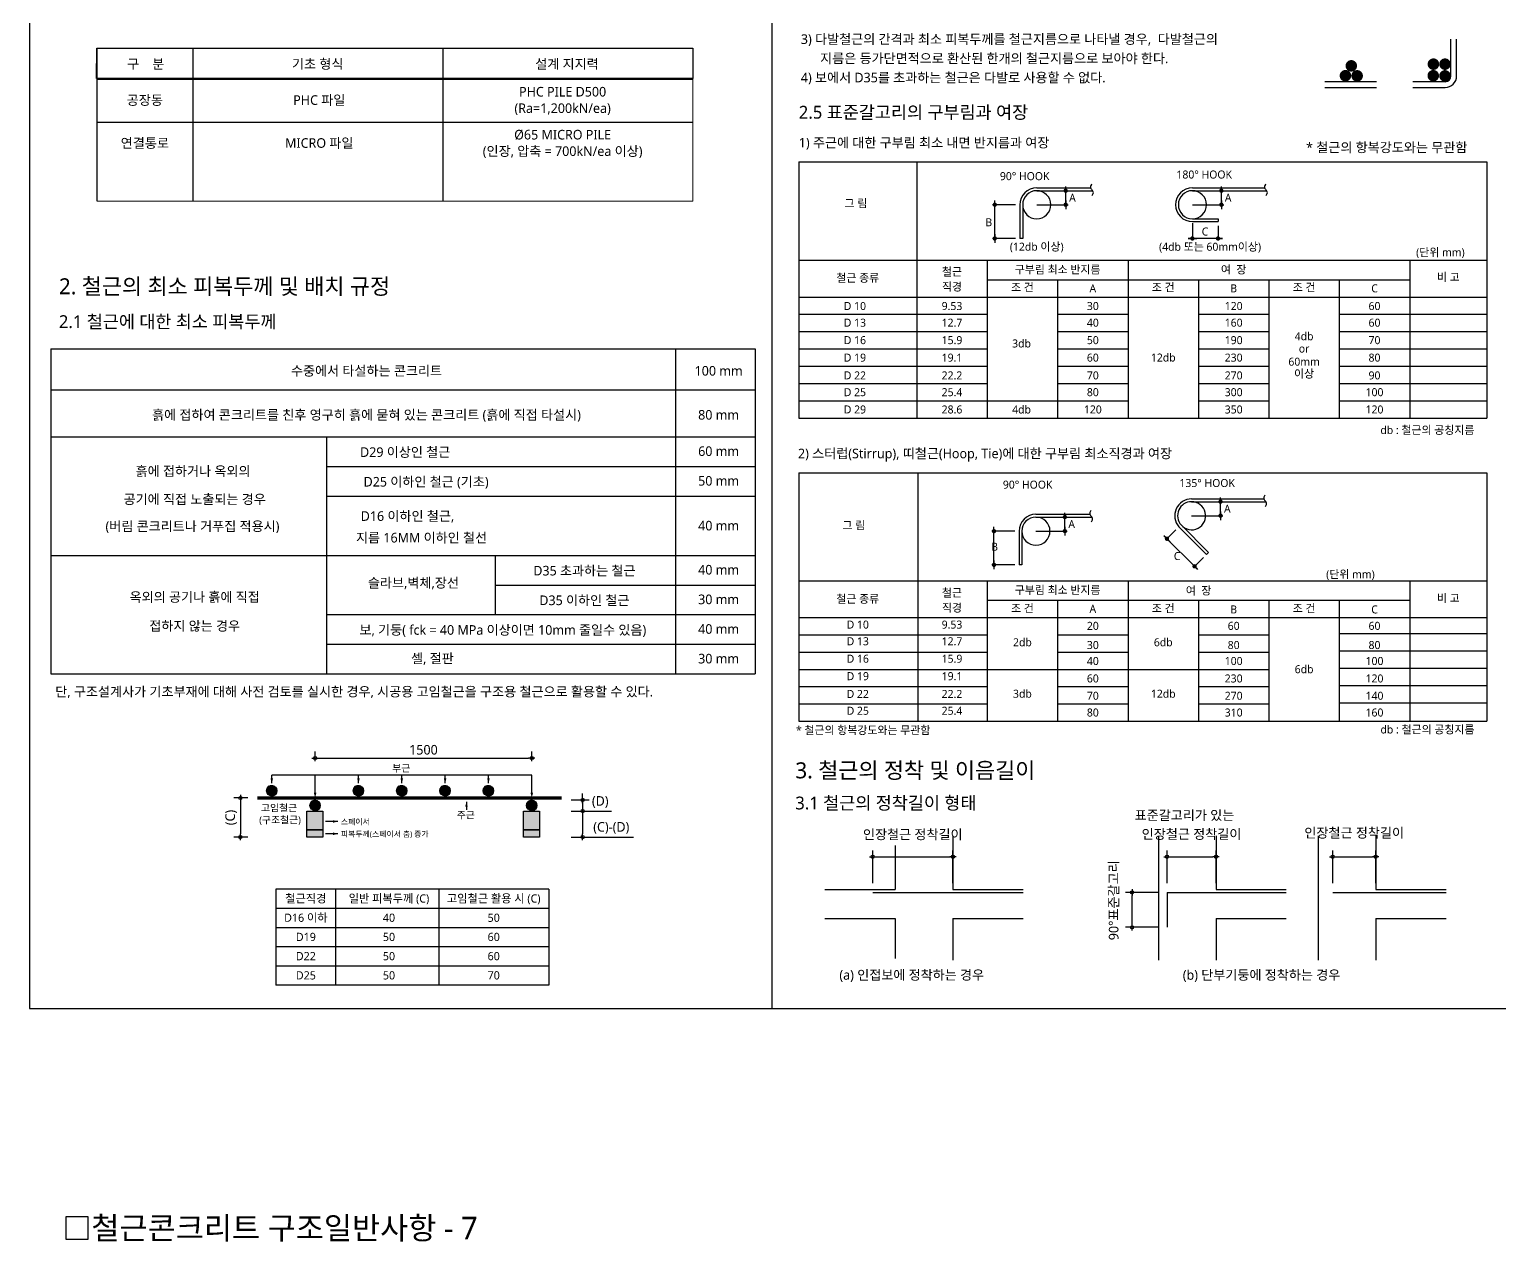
# Model space of a CAD drawing. Header units: millimetres. Extents: x 4573 to 501064, y -176100 to -4304.
# Drawn here: x 4573 to 50505, y -64575 to -26713 of the extents above; entities that cross this region are included whole.
import ezdxf
from ezdxf.enums import TextEntityAlignment as Align

# ---------------------------------------------------------------- set-up
doc = ezdxf.new("R2010")
doc.units = ezdxf.units.MM
doc.header["$LTSCALE"] = 800
doc.linetypes.add('ACAD_ISO02W100', pattern=[15, 12, -3])
doc.layers.get('Defpoints').update_dxf_attribs({"color": 147})
for name, color, linetype in [('BAR', 40, 'Continuous'), ('BAR-S', 4, 'Continuous'), ('CHART', 7, 'Continuous'), ('DIM', 7, 'Continuous'), ('ELE4', 4, 'Continuous'), ('MIDDLE', 6, 'Continuous'), ('SYM', 7, 'Continuous'), ('TEXT', 3, 'Continuous'), ('TEXT5', 7, 'Continuous'), ('W1', 2, 'Continuous')]:
    doc.layers.add(name, color=color, linetype=linetype)
doc.styles.add('XR-SHEET-맑은고딕', font='malgun.ttf')
doc.dimstyles.new('DIM1', dxfattribs={"dimscale": 10, "dimtxt": 3, "dimasz": 1, "dimexe": 2, "dimexo": 3, "dimgap": 1, "dimtad": 1, "dimdec": 0, "dimzin": 0, "dimdsep": 46, "dimtxsty": 'XR-SHEET-맑은고딕', "dimblk1": 'DIMDOT', "dimblk2": 'DIMDOT', "dimsah": 1, "dimcen": -1, "dimdle": 1.5, "dimclrt": 3, "dimadec": 0, "dimazin": 0, "dimtfac": 1, "dimtdec": 0, "dimtix": 1, "dimtmove": 2, "dimatfit": 3, "dimldrblk": 'DIMDOT', "dimfxl": 1, "dimtvp": 1, "dimtolj": 1, "dimtzin": 0, "dimarcsym": 0})

# ---------------------------------------------------------------- blocks, each defined once
blk = doc.blocks.new('DIMDOT')
at = {"layer": 'DIM'}
blk.add_line((1, 0), (-1, 0), dxfattribs=at)
blk.add_circle((0, 0), 0.5, dxfattribs=at)
blk = doc.blocks.new('*D629')
at = {"layer": 'Defpoints', "color": 0, "transparency": 16777216}
for p in [(33425, -52556), (30919, -53684), (33425, -53684)]:
    blk.add_point(p, dxfattribs=at)
at = {"layer": 'DIM', "color": 0, "lineweight": -2, "transparency": 16777216}
for p, q in [((30919, -53384), (30919, -52356)), ((33425, -53384), (33425, -52356)), ((31019, -52556), (33325, -52556))]:
    blk.add_line(p, q, dxfattribs=at)
at = {"layer": 'DIM', "color": 0, "lineweight": -2, "transparency": 16777216, "xscale": 100, "yscale": 100, "zscale": 100, "rotation": 180}
blk.add_blockref('DIMDOT', (30919, -52556), dxfattribs=at)
at = {"layer": 'DIM', "color": 0, "lineweight": -2, "transparency": 16777216, "xscale": 100, "yscale": 100, "zscale": 100}
blk.add_blockref('DIMDOT', (33425, -52556), dxfattribs=at)
at = {"layer": 'DIM', "color": 3, "transparency": 16777216, "insert": (32172, -51874), "char_height": 300, "attachment_point": 5, "style": 'XR-SHEET-맑은고딕'}
blk.add_mtext('\\A1;인장철근 정착길이', dxfattribs=at)
blk = doc.blocks.new('*D630')
at = {"layer": 'Defpoints', "color": 0, "transparency": 16777216}
for p in [(39021, -53669), (40149, -53669), (40149, -54759)]:
    blk.add_point(p, dxfattribs=at)
at = {"layer": 'DIM', "color": 0, "lineweight": -2, "transparency": 16777216}
for p, q in [((39849, -53669), (38821, -53669)), ((39021, -54659), (39021, -53769)), ((39849, -54759), (38821, -54759))]:
    blk.add_line(p, q, dxfattribs=at)
at = {"layer": 'DIM', "color": 0, "lineweight": -2, "transparency": 16777216, "xscale": 100, "yscale": 100, "zscale": 100}
for p, rotation in [((39021, -53669), 90), ((39021, -54759), 270)]:
    blk.add_blockref('DIMDOT', p, dxfattribs=dict(at, rotation=rotation))
at = {"layer": 'DIM', "color": 3, "transparency": 16777216, "insert": (38463, -53914), "char_height": 300, "attachment_point": 5, "rotation": 90, "style": 'XR-SHEET-맑은고딕'}
blk.add_mtext('\\A1;90%%d표준갈고리', dxfattribs=at)
blk = doc.blocks.new('*D631')
at = {"layer": 'Defpoints', "color": 0, "transparency": 16777216}
for p in [(41645, -52556), (40115, -53684), (41645, -53684)]:
    blk.add_point(p, dxfattribs=at)
at = {"layer": 'DIM', "color": 0, "lineweight": -2, "transparency": 16777216}
for p, q in [((40115, -53384), (40115, -52356)), ((41645, -53384), (41645, -52356)), ((40215, -52556), (41545, -52556))]:
    blk.add_line(p, q, dxfattribs=at)
at = {"layer": 'DIM', "color": 0, "lineweight": -2, "transparency": 16777216, "xscale": 100, "yscale": 100, "zscale": 100, "rotation": 180}
blk.add_blockref('DIMDOT', (40115, -52556), dxfattribs=at)
at = {"layer": 'DIM', "color": 0, "lineweight": -2, "transparency": 16777216, "xscale": 100, "yscale": 100, "zscale": 100}
blk.add_blockref('DIMDOT', (41645, -52556), dxfattribs=at)
at = {"layer": 'DIM', "color": 3, "transparency": 16777216, "insert": (40880, -51864), "char_height": 300, "attachment_point": 5, "style": 'XR-SHEET-맑은고딕'}
blk.add_mtext('\\A1;인장철근 정착길이', dxfattribs=at)
blk = doc.blocks.new('*D632')
at = {"layer": 'Defpoints', "color": 0, "transparency": 16777216}
for p in [(46634, -52556), (45290, -53684), (46634, -53684)]:
    blk.add_point(p, dxfattribs=at)
at = {"layer": 'DIM', "color": 0, "lineweight": -2, "transparency": 16777216}
for p, q in [((45290, -53384), (45290, -52356)), ((46634, -53384), (46634, -52356)), ((45390, -52556), (46534, -52556))]:
    blk.add_line(p, q, dxfattribs=at)
at = {"layer": 'DIM', "color": 0, "lineweight": -2, "transparency": 16777216, "xscale": 100, "yscale": 100, "zscale": 100, "rotation": 180}
blk.add_blockref('DIMDOT', (45290, -52556), dxfattribs=at)
at = {"layer": 'DIM', "color": 0, "lineweight": -2, "transparency": 16777216, "xscale": 100, "yscale": 100, "zscale": 100}
blk.add_blockref('DIMDOT', (46634, -52556), dxfattribs=at)
at = {"layer": 'DIM', "color": 3, "transparency": 16777216, "insert": (45962, -51824), "char_height": 300, "attachment_point": 5, "style": 'XR-SHEET-맑은고딕'}
blk.add_mtext('\\A1;인장철근 정착길이', dxfattribs=at)
blk = doc.blocks.new('DOT')
at = {"color": 0}
blk.add_line((-2, 0), (2, 0), dxfattribs=at)
at = {"color": 0, "linetype": 'ByBlock', "const_width": 1}
blk.add_lwpolyline([(-0.5, 0, 1), (0.5, 0, 1)], format="xyb", close=True, dxfattribs=at)
blk = doc.blocks.new('*D637')
at = {"layer": 'CHART', "color": 0, "lineweight": -2, "transparency": 16777216}
for p, q in [((11395, -50719), (10964, -50719)), ((11164, -50819), (11164, -51841)), ((11395, -51941), (10964, -51941))]:
    blk.add_line(p, q, dxfattribs=at)
at = {"layer": 'Defpoints', "color": 0, "transparency": 16777216}
for p in [(11695, -50719), (11164, -51941), (11695, -51941)]:
    blk.add_point(p, dxfattribs=at)
at = {"layer": 'CHART', "color": 0, "lineweight": -2, "transparency": 16777216, "xscale": 100, "yscale": 100, "zscale": 100}
for p, rotation in [((11164, -50719), 90), ((11164, -51941), 270)]:
    blk.add_blockref('DIMDOT', p, dxfattribs=dict(at, rotation=rotation))
at = {"layer": 'CHART', "color": 3, "transparency": 16777216, "insert": (10877, -51330), "char_height": 300, "attachment_point": 5, "rotation": 90, "style": 'XR-SHEET-맑은고딕'}
blk.add_mtext('\\A1;(C)', dxfattribs=at)
blk = doc.blocks.new('*D638')
at = {"layer": 'Defpoints', "color": 0, "transparency": 16777216}
for p in [(20269, -49471), (13500, -49870), (20269, -49870)]:
    blk.add_point(p, dxfattribs=at)
at = {"layer": 'DIM', "color": 0, "lineweight": -2, "transparency": 16777216}
for p, q in [((13500, -49570), (13500, -49271)), ((13600, -49471), (20169, -49471)), ((20269, -49570), (20269, -49271))]:
    blk.add_line(p, q, dxfattribs=at)
at = {"layer": 'DIM', "color": 0, "lineweight": -2, "transparency": 16777216, "xscale": 100, "yscale": 100, "zscale": 100, "rotation": 180}
blk.add_blockref('DIMDOT', (13500, -49471), dxfattribs=at)
at = {"layer": 'DIM', "color": 0, "lineweight": -2, "transparency": 16777216, "xscale": 100, "yscale": 100, "zscale": 100}
blk.add_blockref('DIMDOT', (20269, -49471), dxfattribs=at)
at = {"layer": 'DIM', "color": 3, "transparency": 16777216, "insert": (16884, -49215), "char_height": 300, "attachment_point": 5, "style": 'XR-SHEET-맑은고딕'}
blk.add_mtext('\\A1;1500', dxfattribs=at)
blk = doc.blocks.new('*D639')
at = {"layer": 'CHART', "color": 0, "lineweight": -2, "transparency": 16777216}
for p, q in [((21499, -50779), (22058, -50779)), ((21858, -50679), (21858, -50579)), ((21858, -50779), (21858, -51129)), ((21501, -51129), (22755, -51129)), ((21858, -51229), (21858, -51329))]:
    blk.add_line(p, q, dxfattribs=at)
at = {"layer": 'Defpoints', "color": 0, "transparency": 16777216}
for p in [(21199, -50779), (21201, -51129), (21858, -51129)]:
    blk.add_point(p, dxfattribs=at)
at = {"layer": 'CHART', "color": 0, "lineweight": -2, "transparency": 16777216, "xscale": 100, "yscale": 100, "zscale": 100}
for p, rotation in [((21858, -50779), 270), ((21858, -51129), 90)]:
    blk.add_blockref('DIMDOT', p, dxfattribs=dict(at, rotation=rotation))
at = {"layer": 'CHART', "color": 3, "transparency": 16777216, "insert": (22407, -50845), "char_height": 300, "attachment_point": 5, "style": 'XR-SHEET-맑은고딕'}
blk.add_mtext('\\A1;(D)', dxfattribs=at)
blk = doc.blocks.new('*D640')
at = {"layer": 'CHART', "color": 0, "lineweight": -2, "transparency": 16777216}
for p, q in [((21501, -51129), (22058, -51129)), ((21858, -51229), (21858, -51842)), ((21501, -51942), (23446, -51942))]:
    blk.add_line(p, q, dxfattribs=at)
at = {"layer": 'Defpoints', "color": 0, "transparency": 16777216}
for p in [(21201, -51129), (21201, -51942), (21858, -51942)]:
    blk.add_point(p, dxfattribs=at)
at = {"layer": 'CHART', "color": 0, "lineweight": -2, "transparency": 16777216, "xscale": 100, "yscale": 100, "zscale": 100}
for p, rotation in [((21858, -51129), 90), ((21858, -51942), 270)]:
    blk.add_blockref('DIMDOT', p, dxfattribs=dict(at, rotation=rotation))
at = {"layer": 'CHART', "color": 3, "transparency": 16777216, "insert": (22752, -51655), "char_height": 300, "attachment_point": 5, "style": 'XR-SHEET-맑은고딕'}
blk.add_mtext('\\A1;(C)-(D)', dxfattribs=at)

msp = doc.modelspace()

# ---------------------------------------------------------------- hatches: boundary and pattern name
at = {"layer": 'CHART'}
h = msp.add_hatch(dxfattribs=at)
h.set_pattern_fill('ANSI31', color=256, scale=0.9025)
h.set_pattern_definition([(45, (-128460.97234, 10942.15001), (-0.07977048375, 0.07977048375), [])])
h.paths.add_polyline_path([(11983.6, -50491.4, 1), (12308.5, -50491.4, 1)])
h = msp.add_hatch(dxfattribs=at)
h.set_pattern_fill('ANSI31', color=256, scale=0.9025)
h.set_pattern_definition([(45, (-125753.47234, 10942.15001), (-0.07977048375, 0.07977048375), [])])
h.paths.add_polyline_path([(14691.1, -50491.4, 1), (15016, -50491.4, 1)])
h = msp.add_hatch(dxfattribs=at)
h.set_pattern_fill('ANSI31', color=256, scale=0.9025)
h.set_pattern_definition([(45, (-124399.72234, 10942.15001), (-0.07977048375, 0.07977048375), [])])
h.paths.add_polyline_path([(16044.9, -50491.4, 1), (16369.8, -50491.4, 1)])
h = msp.add_hatch(dxfattribs=at)
h.set_pattern_fill('ANSI31', color=256, scale=0.9025)
h.set_pattern_definition([(45, (-123045.97234, 10942.15001), (-0.07977048375, 0.07977048375), [])])
h.paths.add_polyline_path([(17398.6, -50491.4, 1), (17723.5, -50491.4, 1)])
h = msp.add_hatch(dxfattribs=at)
h.set_pattern_fill('ANSI31', color=256, scale=0.9025)
h.set_pattern_definition([(45, (-121692.22234, 10942.15001), (-0.07977048375, 0.07977048375), [])])
h.paths.add_polyline_path([(18752.4, -50491.4, 1), (19077.3, -50491.4, 1)])
h = msp.add_hatch(dxfattribs=at)
h.set_pattern_fill('ANSI31', color=256, scale=0.9025)
h.set_pattern_definition([(45, (-127107.22234, 10481.00511), (-0.07977048375, 0.07977048375), [])])
h.paths.add_polyline_path([(13337.4, -50952.6, 1), (13662.3, -50952.6, 1)])
h = msp.add_hatch(dxfattribs=at)
h.set_pattern_fill('ANSI31', color=256, scale=0.9025)
h.set_pattern_definition([(45, (-120338.47234, 10481.00511), (-0.07977048375, 0.07977048375), [])])
h.paths.add_polyline_path([(20106.1, -50952.6, 1), (20431, -50952.6, 1)])
h = msp.add_hatch(color=254, dxfattribs=at)
h.dxf.hatch_style = 1
h.paths.add_polyline_path([(13243.8, -51128.8), (13243.8, -51715.4), (13735.6, -51715.4), (13735.6, -51128.8)])
h.paths.add_polyline_path([(20504.4, -51128.8), (20012.5, -51128.8), (20012.5, -51715.4), (20504.4, -51715.4)])
h = msp.add_hatch(color=252, dxfattribs=at)
h.dxf.hatch_style = 1
h.paths.add_polyline_path([(13735.6, -51941.1), (13735.6, -51715.4), (13243.8, -51715.4), (13243.8, -51941.1)])
h.paths.add_polyline_path([(20504.4, -51941.1), (20504.4, -51715.4), (20012.5, -51715.4), (20012.5, -51941.1)])

# ---------------------------------------------------------------- linework, layer by layer
for p, q in [((6681, -27298.2), (6681, -32079.3)), ((6681, -27298.2), (6681, -32079.3)), ((9681, -27298.2), (9681, -32079.3)), ((17492, -27298.2), (17492, -32079.3)), ((36044, -32189.2), (37020.9, -32189.2)), ((40907.3, -32189.2), (41884.3, -32189.2)), ((40882.1, -41904), (41859, -41904)), ((36018.7, -42384.9), (36995.7, -42384.9))]:
    msp.add_line(p, q)
at = {"linetype": 'Continuous'}
msp.add_lwpolyline([(6681, -27298.2), (25302.9, -27298.2), (25295.5, -28241.2), (6673.7, -28241.2)], close=True, dxfattribs=at)
at = {"layer": 'BAR'}
for p, q in [((48982.1, -28166.9), (48982.1, -27013.7)), ((49162.1, -28166.9), (49162.1, -27013.7)), ((45046.1, -28343.3), (46655.7, -28343.3)), ((47790.6, -28343.3), (48802.2, -28343.3)), ((45046.1, -28523.3), (46655.7, -28523.3)), ((47790.6, -28523.3), (48802.2, -28523.3)), ((36044, -31662.3), (37728.3, -31662.3)), ((40907.3, -31662.3), (43164.6, -31662.3)), ((36044, -31750), (37795.3, -31750)), ((40907.3, -31750), (43231.5, -31750)), ((35519.5, -32189.2), (35519.5, -33242.2)), ((35607.3, -32189.2), (35607.3, -33242.2)), ((40907.3, -32628), (41707.9, -32628)), ((40907.3, -32715.7), (41707.9, -32715.7)), ((41707.9, -32628), (41707.9, -32715.7)), ((35607.3, -33242.2), (35519.5, -33242.2)), ((40882.1, -41377.1), (43139.4, -41377.1)), ((40882.1, -41464.8), (43206.3, -41464.8)), ((36018.7, -41858), (37703.1, -41858)), ((36018.7, -41945.7), (37770, -41945.7)), ((41346.2, -43111), (40485.1, -42249.8)), ((41408.1, -43049.1), (40551.2, -42192.2)), ((35494.3, -42384.9), (35494.3, -43437.9)), ((35582, -42384.9), (35582, -43437.9)), ((41346.2, -43111), (41408.1, -43049.1)), ((35582, -43437.9), (35494.3, -43437.9)), ((30919.5, -53669.4), (35621.5, -53669.4)), ((40114.6, -53669.4), (40114.6, -54759.3)), ((40114.6, -53669.4), (43841, -53669.4)), ((45290.3, -53669.4), (48830.5, -53669.4))]:
    msp.add_line(p, q, dxfattribs=at)
for centre, radius, start, end in [((48802.2, -28166.9), 360, 270, 0), ((48802.2, -28166.9), 180, 270, 0), ((36044, -32189.2), 526.5, 90, 180), ((40907.3, -32189.2), 526.5, 90, 270), ((36044, -32189.2), 438.8, 90, 180), ((40907.3, -32189.2), 438.8, 90, 270), ((40882.1, -41904), 526.5, 90, 221.06104), ((40882.1, -41904), 438.8, 90, 221.06104), ((36018.7, -42384.9), 526.5, 90, 180), ((36018.7, -42384.9), 438.8, 90, 180)]:
    msp.add_arc(centre, radius, start, end, dxfattribs=at)
at = {"layer": 'BAR-S', "const_width": 179.8}
for points in [[(45597.9, -28159.1, 1), (45778.2, -28159.1, 1)], [(45781.9, -27851, 1), (45962.1, -27851, 1)], [(45963.7, -28163.6, 1), (46143.9, -28163.6, 1)], [(48342.4, -28159.1, 1), (48522.7, -28159.1, 1)], [(48346.9, -27797.9, 1), (48527.1, -27797.9, 1)], [(48708.2, -27797.9, 1), (48888.4, -27797.9, 1)], [(48708.2, -28163.6, 1), (48888.4, -28163.6, 1)]]:
    msp.add_lwpolyline(points, format="xyb", close=True, dxfattribs=at)
at = {"layer": 'BAR-S'}
for centre, start in [((36044, -32189.2), 180), ((40907.3, -32189.2), 270), ((40882.1, -41904), 221.06104), ((36018.7, -42384.9), 180)]:
    msp.add_arc(centre, 438.8, start, 90, dxfattribs=at)
at = {"layer": 'CHART'}
for p, q in [((6681, -28266.7), (25302.9, -28266.7)), ((6681, -29608.4), (25302.9, -29608.4)), ((28609.8, -30849.7), (50109.7, -30849.7)), ((28609.8, -30849.7), (28609.8, -38852.2)), ((50109.7, -30849.7), (50109.7, -38852.2)), ((34496.8, -33924.7), (34496.8, -35072.2)), ((38896.8, -33924.7), (38896.8, -38852.2)), ((47696.8, -33924.7), (47696.8, -38852.2)), ((34496.8, -34532.2), (47696.8, -34532.2)), ((36696.8, -34532.2), (36696.8, -38852.2)), ((41096.8, -34532.2), (41096.8, -38852.2)), ((43296.8, -34532.2), (43296.8, -38852.2)), ((45496.8, -34532.2), (45496.8, -38852.2)), ((34496.8, -35072.2), (34496.8, -38852.2)), ((28609.8, -35612.2), (34496.8, -35612.2)), ((36696.8, -35612.2), (38896.8, -35612.2)), ((41096.8, -35612.2), (43296.8, -35612.2)), ((45496.8, -35612.2), (50109.7, -35612.2)), ((28609.8, -36152.2), (34496.8, -36152.2)), ((36696.8, -36152.2), (38896.8, -36152.2)), ((41096.8, -36152.2), (43296.8, -36152.2)), ((45496.8, -36152.2), (50109.7, -36152.2)), ((5243.3, -36688.5), (5243.3, -46844.5)), ((5243.3, -36688.5), (27243.2, -36688.5)), ((24758.7, -36688.5), (24758.7, -46844.5)), ((27243.2, -36688.5), (27243.2, -46844.5)), ((28609.8, -36692.2), (34496.8, -36692.2)), ((36696.8, -36692.2), (38896.8, -36692.2)), ((41096.8, -36692.2), (43296.8, -36692.2)), ((45496.8, -36692.2), (50109.7, -36692.2)), ((28609.8, -37232.2), (34496.8, -37232.2)), ((36696.8, -37232.2), (38896.8, -37232.2)), ((41096.8, -37232.2), (43296.8, -37232.2)), ((45496.8, -37232.2), (50109.7, -37232.2)), ((5243.3, -37973.4), (27243, -37973.4)), ((28609.8, -37772.2), (34496.8, -37772.2)), ((36696.8, -37772.2), (38896.8, -37772.2)), ((41096.8, -37772.2), (43296.8, -37772.2)), ((45496.8, -37772.2), (50109.7, -37772.2)), ((28609.8, -38312.2), (34496.8, -38312.2)), ((34496.8, -38312.2), (36696.8, -38312.2)), ((36696.8, -38312.2), (38896.8, -38312.2)), ((41096.8, -38312.2), (43296.8, -38312.2)), ((45496.8, -38312.2), (50109.7, -38312.2)), ((28609.8, -38852.2), (38896.8, -38852.2)), ((38896.8, -38852.2), (43296.8, -38852.2)), ((43296.8, -38852.2), (50109.7, -38852.2)), ((5243.3, -39438.8), (27243.2, -39438.8)), ((13859.9, -39438.8), (13859.9, -46844.5)), ((13859.9, -40364.5), (27243.2, -40364.5)), ((28609.8, -40558.7), (50109.7, -40558.7)), ((28609.8, -40558.7), (28609.8, -48321.2)), ((50109.7, -40558.7), (50109.7, -48321.2)), ((13859.9, -41290.2), (27243.2, -41290.2)), ((5243.3, -43141.6), (27243.2, -43141.6)), ((19121.4, -43141.6), (19121.4, -44993.1)), ((19121.4, -44067.4), (27243.2, -44067.4)), ((34496.8, -43933.7), (34496.8, -45081.2)), ((38896.8, -43933.7), (38896.8, -48321.2)), ((47696.8, -43933.7), (47696.8, -48321.2)), ((34496.8, -44541.2), (47696.8, -44541.2)), ((36696.8, -44541.2), (36696.8, -48321.2)), ((41096.8, -44541.2), (41096.8, -48321.2)), ((43296.8, -44541.2), (43296.8, -48321.2)), ((45496.8, -44541.2), (45496.8, -48321.2)), ((13859.9, -44993.1), (27243.2, -44993.1)), ((34496.8, -45081.2), (34496.8, -48321.2)), ((13859.9, -45918.8), (27243.2, -45918.8)), ((28609.8, -45621.2), (34496.8, -45621.2)), ((36696.8, -45621.2), (38896.8, -45621.2)), ((41096.8, -45621.2), (43296.8, -45621.2)), ((45496.8, -45584.1), (50109.7, -45584.1)), ((28609.8, -46161.2), (34496.8, -46161.2)), ((36696.8, -46161.2), (38896.8, -46161.2)), ((41096.8, -46161.2), (43296.8, -46161.2)), ((45496.8, -46124.1), (50109.7, -46124.1)), ((5243.3, -46844.5), (27243.2, -46844.5)), ((28609.8, -46701.2), (34797.1, -46701.2)), ((34797.1, -46701.2), (43296.8, -46701.2)), ((45496.8, -46664.1), (50109.7, -46664.1)), ((28609.8, -47241.2), (34496.8, -47241.2)), ((36696.8, -47241.2), (38896.8, -47241.2)), ((41096.8, -47241.2), (43296.8, -47241.2)), ((45496.8, -47204.1), (50109.7, -47204.1)), ((45496.8, -47744.1), (50109.7, -47744.1)), ((28609.8, -47781.2), (34496.8, -47781.2)), ((36696.8, -47781.2), (38896.8, -47781.2)), ((41096.8, -47781.2), (43296.8, -47781.2)), ((28609.8, -48321.2), (50109.7, -48321.2)), ((20268.3, -50004.3), (12146.1, -50004.3)), ((13735.6, -51128.8), (13735.6, -51941.1)), ((20796, -53570.8), (12274.1, -53570.8)), ((12274.1, -53570.8), (12274.1, -56570.7)), ((14138.7, -53570.8), (14138.7, -56570.7)), ((17367.3, -53570.8), (17367.3, -56570.7)), ((20796, -53570.8), (20796, -56570.7)), ((20796, -54170.8), (12274.1, -54170.8)), ((20796, -54770.8), (12274.1, -54770.8)), ((20796, -55370.8), (12274.1, -55370.8)), ((20796, -55970.8), (12274.1, -55970.8)), ((20796, -56570.7), (12274.1, -56570.7))]:
    msp.add_line(p, q, dxfattribs=at)
at = {"layer": 'CHART', "color": 6}
for p, q in [((32296.8, -30849.7), (32296.8, -35072.2)), ((28609.8, -33924.7), (50109.7, -33924.7)), ((28609.8, -35072.2), (50109.7, -35072.2)), ((32296.8, -35072.2), (32296.8, -38852.2)), ((32327.9, -40558.7), (32327.9, -45081.2)), ((28609.8, -43933.7), (50109.7, -43933.7)), ((28609.8, -45081.2), (50109.7, -45081.2)), ((32327.9, -45081.2), (32327.9, -48321.2))]:
    msp.add_line(p, q, dxfattribs=at)
at = {"layer": 'CHART', "const_width": 28.7}
for points in [[(6681, -27298.2), (25302.9, -27298.2)], [(6681, -27298.2), (6681, -32079.3)], [(25302.9, -27298.2), (25302.9, -32079.3)], [(6681, -32079.3), (25302.9, -32079.3)]]:
    msp.add_lwpolyline(points, dxfattribs=at)
at = {"layer": 'CHART'}
for points in [[(13243.8, -51128.8), (13735.6, -51128.8), (13735.6, -51715.4), (13243.8, -51715.4)], [(20012.5, -51128.8), (20504.4, -51128.8), (20504.4, -51715.4), (20012.5, -51715.4)], [(13243.8, -51715.4), (13735.6, -51715.4), (13735.6, -51941.1), (13243.8, -51941.1)], [(20012.5, -51715.4), (20504.4, -51715.4), (20504.4, -51941.1), (20012.5, -51941.1)]]:
    msp.add_lwpolyline(points, close=True, dxfattribs=at)
for centre in [(12146.1, -50491.4), (14853.6, -50491.4), (16207.3, -50491.4), (17561.1, -50491.4), (18914.8, -50491.4), (13499.8, -50952.6), (20268.6, -50952.6)]:
    msp.add_circle(centre, 162.4, dxfattribs=at)
at = {"layer": 'DIM'}
for p, q in [((36597.7, -31750), (37015.9, -31750)), ((36948.4, -32189.2), (36948.4, -31817.5)), ((41461, -31750), (41879.2, -31750)), ((41811.7, -32189.2), (41811.7, -31817.5)), ((35382.5, -32189.2), (34666.3, -32189.2)), ((34733.8, -33174.7), (34733.8, -32256.7)), ((36569.5, -32187.8), (37015.9, -32187.8)), ((41432.8, -32187.8), (41879.2, -32187.8)), ((40907.3, -32763), (40907.3, -33309.7)), ((41707.9, -32850.7), (41707.9, -33309.7)), ((35384.5, -33242.2), (34666.3, -33242.2)), ((40839.8, -33242.2), (40772.3, -33242.2)), ((41707.9, -33242.2), (40907.3, -33242.2)), ((41775.4, -33242.2), (41842.9, -33242.2)), ((41435.7, -41464.8), (41854, -41464.8)), ((41786.5, -41904), (41786.5, -41532.3)), ((36572.4, -41945.7), (36990.7, -41945.7)), ((36923.2, -42384.9), (36923.2, -42013.2)), ((41407.6, -41902.6), (41854, -41902.6)), ((35357.2, -42384.9), (34641, -42384.9)), ((34708.5, -43370.4), (34708.5, -42452.4)), ((36544.3, -42383.5), (36990.7, -42383.5)), ((40065.1, -42574.4), (40017.3, -42526.7)), ((40389.6, -42345.3), (40065.1, -42669.9)), ((40974, -43483.3), (40112.8, -42622.1)), ((35359.3, -43437.9), (34641, -43437.9)), ((41250.8, -43206.5), (40926.2, -43531)), ((41021.7, -43531), (41069.4, -43578.8)), ((12146.1, -50255.1), (12146.1, -50004.3)), ((13499.8, -50603.1), (13499.8, -50004.3)), ((14853.6, -50255.1), (14853.6, -50004.3)), ((16207.3, -50255.1), (16207.3, -50004.3)), ((17561.1, -50255.1), (17561.1, -50004.3)), ((18914.8, -50255.1), (18914.8, -50004.3)), ((20268.3, -50603.1), (20268.3, -50004.3)), ((18228.8, -50840.4), (18228.8, -51091.2)), ((14212, -51453.2), (13825.9, -51453.2)), ((14212, -51837.5), (13825.9, -51837.5))]:
    msp.add_line(p, q, dxfattribs=at)
for points in [[(12146.3, -50255.1, 0, 84.5, 0), (12146.3, -50100.4, 84.5, 84.5, 0)], [(14853.8, -50255.1, 0, 84.5, 0), (14853.8, -50100.4, 84.5, 84.5, 0)], [(16207.5, -50255.1, 0, 84.5, 0), (16207.5, -50100.4, 84.5, 84.5, 0)], [(17561.3, -50255.1, 0, 84.5, 0), (17561.3, -50100.4, 84.5, 84.5, 0)], [(18915, -50255.1, 0, 84.5, 0), (18915, -50100.4, 84.5, 84.5, 0)], [(13500, -50704.6, 0, 84.5, 0), (13500, -50549.9, 84.5, 84.5, 0)], [(20268.6, -50704.6, 0, 84.5, 0), (20268.6, -50549.9, 84.5, 84.5, 0)], [(18228.6, -50840.4, 0, 84.5, 0), (18228.6, -50995.1, 84.5, 84.5, 0)], [(14212, -51453, 0, 84.5, 0), (14057.3, -51453, 84.5, 84.5, 0)], [(14212, -51837.3, 0, 84.5, 0), (14057.3, -51837.3, 84.5, 84.5, 0)]]:
    msp.add_lwpolyline(points, format="xyseb", dxfattribs=at)
at = {"layer": 'ELE4', "color": 2}
msp.add_line((27774.8, -57300), (27774.8, -6000), dxfattribs=at)
at = {"layer": 'ELE4'}
msp.add_lwpolyline([(4573.3, -57300), (73350, -57300), (73350, -6000), (4573.3, -6000)], close=True, dxfattribs=at)
at = {"layer": 'SYM'}
for centre, start, end in [((37835.5, -31632.9), 126.8699, 233.1301), ((43271.7, -31632.9), 126.8699, 233.1301), ((37702.2, -31810.6), 306.8699, 53.1301), ((43138.4, -31810.6), 306.8699, 53.1301), ((43246.5, -41347.7), 126.8699, 233.1301), ((37810.2, -41828.6), 126.8699, 233.1301), ((43113.2, -41525.4), 306.8699, 53.1301), ((37676.9, -42006.3), 306.8699, 53.1301)]:
    msp.add_arc(centre, 111.1, start, end, dxfattribs=at)
at = {"layer": 'TEXT'}
msp.add_lwpolyline([(6409.5, -63800), (5709.5, -63800), (5709.5, -64500), (6409.5, -64500)], close=True, dxfattribs=at)
at = {"layer": 'W1'}
for p, q in [((31625.1, -52199.4), (31625.1, -53579.4)), ((33425.1, -51903.3), (33425.1, -53579.4)), ((39844.6, -51903.3), (39844.6, -55780.7)), ((41644.6, -51903.3), (41644.6, -53579.4)), ((44834.1, -51903.3), (44834.1, -55780.7)), ((46634.1, -51903.3), (46634.1, -53579.4)), ((29428.7, -53579.4), (31625.1, -53579.4)), ((33425.1, -53579.4), (35621.5, -53579.4)), ((41644.6, -53579.4), (43841, -53579.4)), ((46634.1, -53579.4), (48830.5, -53579.4)), ((29428.7, -54479.4), (31625.1, -54479.4)), ((31625.1, -54479.4), (31625.1, -55732)), ((33425.1, -54479.4), (35621.5, -54479.4)), ((33425.1, -54479.4), (33425.1, -55780.7)), ((41644.6, -54479.4), (41644.6, -55780.7)), ((41644.6, -54479.4), (43841, -54479.4)), ((46634.1, -54479.4), (48830.5, -54479.4)), ((46634.1, -54479.4), (46634.1, -55780.7))]:
    msp.add_line(p, q, dxfattribs=at)
at = {"layer": 'W1', "const_width": 108.3}
msp.add_lwpolyline([(11694.8, -50719.1), (21201.4, -50719.1)], dxfattribs=at)

# ---------------------------------------------------------------- block references
at = {"layer": 'DIM', "yscale": 67.49999999992224, "zscale": 67.5000000000012}
for p, xscale, rotation in [((36948.4, -31750), -67.49999999992224, 270), ((41811.7, -31750), -67.49999999992224, 270), ((34733.8, -32189.2), -67.49999999992224, 270), ((36948.4, -32187.8), -67.49999999992224, 90), ((41811.7, -32187.8), -67.49999999992224, 90), ((34733.8, -33242.2), -67.49999999992224, 90), ((40907.3, -33242.2), -67.50000000003796, 180), ((41786.5, -41464.8), -67.49999999992224, 270), ((41786.5, -41902.6), -67.49999999992224, 90), ((34708.5, -42384.9), -67.49999999992224, 270), ((36923.2, -41945.7), -67.49999999992224, 270), ((36923.2, -42383.5), -67.49999999992224, 90), ((40112.8, -42622.1), -67.50000000000618, 134.9999999999306), ((34708.5, -43437.9), -67.49999999992224, 90), ((40974, -43483.3), -67.5000000000062, 314.9999999999307)]:
    msp.add_blockref('DOT', p, dxfattribs=dict(at, xscale=xscale, rotation=rotation))
at = {"layer": 'DIM', "xscale": -67.50000000003797, "yscale": 67.49999999992224, "zscale": 67.5000000000012}
msp.add_blockref('DOT', (41707.9, -33242.2), dxfattribs=at)

# ---------------------------------------------------------------- texts
at = {"layer": 'MIDDLE', "style": 'XR-SHEET-맑은고딕'}
msp.add_text('2. 철근의 최소 피복두께 및 배치 규정 ', height=500, dxfattribs=at).set_placement((5493.8, -34736.2), align=Align.MIDDLE_LEFT)
msp.add_text('3. 철근의 정착 및 이음길이', height=500, dxfattribs=at).set_placement((28500.5, -50105.8))
at = {"layer": 'TEXT', "style": 'XR-SHEET-맑은고딕'}
for s, p in [('구    분', (8206.8, -27941.3)), ('기초 형식', (13581, -27941.3)), ('설계 지지력', (21367.5, -27941.3)), ('공장동', (8179.7, -29071)), ('PHC 파일', (13629, -29069.3)), ('PHC PILE D500', (21232.4, -28808.8)), ('(Ra=1,200kN/ea)', (21232.4, -29323.7)), ('Ø65 MICRO PILE', (21232.4, -30150.4)), ('연결통로', (8179.7, -30412.7)), ('MICRO 파일', (13629, -30411)), ('(인장, 압축 = 700kN/ea 이상)', (21232.4, -30665.4))]:
    msp.add_text(s, height=300, dxfattribs=at).set_placement(p, align=Align.CENTER)
for s, height, p in [('2.5 표준갈고리의 구부림과 여장', 400, (28609.8, -29499.7)), ('* 철근의 항복강도와는 무관함', 300, (44460.9, -30547.8)), ('90%%d HOOK', 250, (34892.9, -31421.1)), ('180%%d HOOK', 250, (40408.9, -31370.3)), ('(12db 이상)', 250, (35203.4, -33625.2)), ('(4db 또는 60mm이상)', 250, (39865.3, -33626.5)), ('(단위 mm)', 250, (47896.6, -33799.5)), ('db : 철근의 공칭지름', 250, (46780.3, -39351)), ('90%%d HOOK', 250, (34985.4, -41056.9)), ('135%%d HOOK', 250, (40501.4, -41006.2)), ('(단위 mm)', 250, (45086, -43856.1)), ('* 철근의 항복강도와는 무관함', 250, (28522.5, -48725.5)), ('db : 철근의 공칭지름', 250, (46783.3, -48704.2)), ('3.1 철근의 정착길이 형태', 400, (28500.5, -51075.8)), ('(a) 인접보에 정착하는 경우', 300, (29878.6, -56396.5)), ('(b) 단부기둥에 정착하는 경우', 300, (40607.3, -56396.5))]:
    msp.add_text(s, height=height, dxfattribs=at).set_placement(p)
at = {"layer": 'TEXT', "color": 2, "style": 'XR-SHEET-맑은고딕'}
for s, p in [('그 림', (30038.6, -32269.3)), ('A', (37056.4, -32094.8)), ('A', (41919.7, -32094.8)), ('B', (34438.7, -32860.9)), ('C', (41198.5, -33151)), ('A', (41894.4, -41809.6)), ('그 림', (29974.2, -42325.9)), ('A', (37031.1, -42290.5)), ('B', (34621.1, -42997.2)), ('C', (40326.5, -43287.2))]:
    msp.add_text(s, height=250, dxfattribs=at).set_placement(p)
for s, p in [('철근 종류', (30453.3, -34473.2)), ('철근', (33396.8, -34281.9)), ('구부림 최소 반지름', (36696.8, -34214.9)), ('여  장', (42196.8, -34214.9)), ('비 고', (48903.3, -34448.8)), ('직경', (33396.8, -34750.9)), ('조 건', (35596.8, -34767.6)), ('A', (37796.8, -34801.1)), ('조 건', (39996.8, -34767.6)), ('B', (42196.8, -34801.1)), ('조 건', (44396.8, -34767.6)), ('C', (46596.8, -34801.1)), ('D 10', (30363.7, -35352.7)), ('D 13', (30363.7, -35873.3)), ('D 16', (30363.7, -36418.6)), ('D 19', (30363.7, -36964)), ('D 22', (30363.7, -37520)), ('D 25', (30363.7, -38043.9)), ('D 29', (30363.7, -38583.9)), ('구부림 최소 반지름', (36696.8, -44224)), ('여  장', (41100.9, -44243.2)), ('철근 종류', (30453.3, -44501.5)), ('철근', (33396.8, -44310.2)), ('비 고', (48903.3, -44477)), ('직경', (33396.8, -44779.1)), ('조 건', (35596.8, -44795.9)), ('조 건', (39996.8, -44795.9)), ('B', (42196.8, -44829.4)), ('조 건', (44396.8, -44795.9)), ('C', (46596.8, -44829.4)), ('D 10', (30453.3, -45303)), ('D 13', (30453.3, -45823.6)), ('D 16', (30453.3, -46369)), ('D 19', (30453.3, -46914.3)), ('D 22', (30453.3, -47470.3)), ('D 25', (30453.3, -47994.3))]:
    msp.add_text(s, height=250, dxfattribs=at).set_placement(p, align=Align.MIDDLE_CENTER)
at = {"layer": 'TEXT', "color": 7, "style": 'XR-SHEET-맑은고딕'}
for s, p in [('9.53', (33396.8, -35352.7)), ('30', (37796.8, -35352.7)), ('120', (42196.8, -35352.7)), ('60', (46596.8, -35352.7)), ('12.7', (33396.8, -35873.3)), ('40', (37796.8, -35873.3)), ('160', (42196.8, -35873.3)), ('60', (46596.8, -35873.3)), ('4db', (44396.8, -36297.2)), ('15.9', (33396.8, -36418.6)), ('3db', (35569.6, -36521.8)), ('50', (37796.8, -36418.6)), ('190', (42196.8, -36418.6)), ('or', (44396.8, -36681.8)), ('70', (46596.8, -36418.6)), ('19.1', (33396.8, -36964)), ('60', (37796.8, -36964)), ('12db', (39996.8, -36962.2)), ('230', (42196.8, -36964)), ('60mm', (44396.8, -37091.1)), ('80', (46596.8, -36964)), ('22.2', (33396.8, -37520)), ('70', (37796.8, -37520)), ('270', (42196.8, -37520)), ('이상', (44396.8, -37467.9)), ('90', (46596.8, -37520)), ('25.4', (33396.8, -38043.9)), ('80', (37796.8, -38043.9)), ('300', (42196.8, -38043.9)), ('100', (46596.8, -38043.9)), ('28.6', (33396.8, -38583.9)), ('4db', (35569.6, -38585.2)), ('120', (37796.8, -38583.9)), ('350', (42196.8, -38583.9)), ('120', (46596.8, -38583.9)), ('9.53', (33396.8, -45303)), ('20', (37796.8, -45342.7)), ('60', (42196.8, -45342.7)), ('60', (46596.8, -45342.7)), ('12.7', (33396.8, -45823.6)), ('2db', (35596.8, -45855.9)), ('30', (37796.8, -45942.6)), ('6db', (39996.8, -45855.9)), ('80', (42196.8, -45942.6)), ('80', (46596.8, -45942.6)), ('15.9', (33396.8, -46369)), ('40', (37796.8, -46440.3)), ('100', (42196.8, -46440.3)), ('100', (46596.8, -46440.3)), ('19.1', (33396.8, -46914.3)), ('6db', (44396.8, -46697.5)), ('60', (37796.8, -46985.7)), ('230', (42196.8, -46985.7)), ('120', (46596.8, -46985.7)), ('22.2', (33396.8, -47470.3)), ('3db', (35596.8, -47462.6)), ('70', (37796.8, -47525.8)), ('12db', (39996.8, -47462.6)), ('270', (42196.8, -47525.8)), ('140', (46596.8, -47525.8)), ('25.4', (33396.8, -47994.3)), ('80', (37796.8, -48049.8)), ('310', (42196.8, -48049.8)), ('160', (46596.8, -48049.8))]:
    msp.add_text(s, height=250, dxfattribs=at).set_placement(p, align=Align.MIDDLE_CENTER)
at = {"layer": 'TEXT', "style": 'XR-SHEET-맑은고딕'}
for s, height, p in [('2.1 철근에 대한 최소 피복두께', 400, (5493.8, -35839.9)), ('단, 구조설계사가 기초부재에 대해 사전 검토를 실시한 경우, 시공용 고임철근을 구조용 철근으로 활용할 수 있다.', 300, (5380, -47397.2)), ('부근', 219.31, (15909.3, -49790.4)), ('고임철근', 219.31, (11808.7, -51031.3)), ('스페이서', 175.45, (14304.2, -51462.1)), ('주근', 219.31, (17925.5, -51252.4)), ('피복두께(스페이서 춤) 증가', 175.446, (14304.2, -51846.4)), ('철근콘크리트 구조일반사항 - 7', 700, (6509.5, -64150))]:
    msp.add_text(s, height=height, dxfattribs=at).set_placement(p, align=Align.MIDDLE_LEFT)
for s, height, p in [('수중에서 타설하는 콘크리트', 300, (15104.2, -37376.5)), ('100 mm', 300, (26105.6, -37376.5)), ('흙에 접하여 콘크리트를 친후 영구히 흙에 묻혀 있는 콘크리트 (흙에 직접 타설시)', 300, (15104.2, -38751.7)), ('80 mm', 300, (26105.6, -38751.7)), ('D29 이상인 철근', 300, (16313, -39916)), ('60 mm', 300, (26105.6, -39886.5)), ('흙에 접하거나 옥외의 ', 300, (9737.4, -40509.6)), ('D25 이하인 철근 (기초)', 300, (16967.3, -40841.7)), ('50 mm', 300, (26105.6, -40812.2)), ('공기에 직접 노출되는 경우', 300, (9737.4, -41387.6)), ('D16 이하인 철근,', 300, (16385.7, -41913.9)), ('(버림 콘크리트나 거푸집 적용시)', 300, (9667.7, -42230.5)), ('40 mm', 300, (26105.6, -42212.8)), ('지름 16MM 이하인 철선', 300, (16825.2, -42588.6)), ('D35 초과하는 철근', 300, (21912.9, -43618.9)), ('40 mm', 300, (26105.6, -43589.4)), ('슬라브,벽체,장선', 300, (16570.2, -43999.3)), ('옥외의 공기나 흙에 직접', 300, (9737.4, -44441.8)), ('D35 이하인 철근', 300, (21912.9, -44544.6)), ('30 mm', 300, (26105.6, -44515.1)), ('접하지 않는 경우', 300, (9737.4, -45345.1)), ('보, 기둥( fck = 40 MPa 이상이면 10mm 줄일수 있음)', 300, (19365.2, -45470.3)), ('40 mm', 300, (26105.6, -45440.8)), ('셀, 절판', 300, (17163.4, -46361.5)), ('30 mm', 300, (26105.6, -46366.5)), ('(구조철근)', 219.31, (12404.1, -51404.3)), ('철근직경', 256.5, (13209.9, -53859.4)), ('일반 피복두께 (C)', 256.5, (15806.9, -53859.4)), (' 고임철근 활용 시 (C)', 256.5, (19035.5, -53859.4)), ('D16 이하', 256.5, (13209.9, -54459.4)), ('40', 256.5, (15806.9, -54459.4)), (' 50', 256.5, (19035.5, -54459.4)), ('D19', 256.5, (13209.9, -55059.4)), ('50', 256.5, (15806.9, -55059.4)), (' 60', 256.5, (19035.5, -55059.4)), ('D22', 256.5, (13209.9, -55659.4)), ('50', 256.5, (15806.9, -55659.4)), (' 60', 256.5, (19035.5, -55659.4)), ('D25', 256.5, (13209.9, -56259.4)), ('50', 256.5, (15806.9, -56259.4)), (' 70', 256.5, (19035.5, -56259.4))]:
    msp.add_text(s, height=height, dxfattribs=at).set_placement(p, align=Align.MIDDLE_CENTER)
at = {"layer": 'TEXT', "color": 2, "style": 'XR-SHEET-맑은고딕'}
msp.add_text('A', height=250, dxfattribs=at).set_placement((37796.8, -44811.2), align=Align.MIDDLE)
at = {"layer": 'TEXT', "linetype": 'Continuous', "style": 'XR-SHEET-맑은고딕'}
msp.add_text('표준갈고리가 있는', height=300, dxfattribs=at).set_placement((39102.7, -51407.2))
at = {"layer": 'TEXT5', "color": 7, "linetype": 'ACAD_ISO02W100', "style": 'XR-SHEET-맑은고딕'}
for s, p in [('3) 다발철근의 간격과 최소 피복두께를 철근지름으로 나타낼 경우,  다발철근의', (28675, -27166.6)), ('지름은 등가단면적으로 환산된 한개의 철근지름으로 보아야 한다.', (29276.5, -27766.6)), ('4) 보에서 D35를 초과하는 철근은 다발로 사용할 수 없다.', (28675, -28366.6)), ('1) 주근에 대한 구부림 최소 내면 반지름과 여장', (28609.8, -30399.7)), ('2) 스터럽(Stirrup), 띠철근(Hoop, Tie)에 대한 구부림 최소직경과 여장', (28584.6, -40108.7))]:
    msp.add_text(s, height=300, dxfattribs=at).set_placement(p)

# ---------------------------------------------------------------- dimensions: what is measured, and where the dimension line sits
at = {"layer": 'CHART'}
for base, p1, p2, text, override, picture, middle in [((11163.6, -51941.1), (11694.8, -50719.1), (11694.8, -51941.1), '(C)', {"dimscale": 100, "dimtxt": 3, "dimtad": 2}, '*D637', (10877.1, -51330.1)), ((21858.5, -51128.8), (21198.6, -50779.1), (21201.4, -51128.8), '(D)', {"dimscale": 100, "dimtad": 2, "dimjust": 4}, '*D639', (22406.8, -50844.8)), ((21858.5, -51942), (21201.4, -51128.8), (21201.4, -51942), '(C)-(D)', {"dimscale": 100, "dimtad": 2, "dimjust": 4}, '*D640', (22752, -51655.5))]:
    dim = msp.add_linear_dim(base=base, p1=p1, p2=p2, angle=90, text=text, dimstyle='DIM1', override=override, dxfattribs=at)
    dim.commit()
    dim.dimension.update_dxf_attribs({"geometry": picture, "text_midpoint": middle})
at = {"layer": 'DIM'}
dim = msp.add_linear_dim(base=(20268.6, -49471.2), p1=(13499.8, -49869.6), p2=(20268.6, -49869.6), text='1500', dimstyle='DIM1', override={"dimscale": 100}, dxfattribs=at)
dim.commit()
dim.dimension.update_dxf_attribs({"geometry": '*D638', "text_midpoint": (16884.2, -49215.4)})
for base, p1, p2, override, picture, middle in [((33425.1, -52556.4), (30919.5, -53684.3), (33425.1, -53684.3), {"dimscale": 100, "dimtxt": 3}, '*D629', (32172.3, -51873.5)), ((41644.6, -52556.4), (40114.6, -53684.3), (41644.6, -53684.3), {"dimscale": 100}, '*D631', (40879.6, -51863.5)), ((46634.1, -52556.4), (45290.3, -53684.3), (46634.1, -53684.3), {"dimscale": 100}, '*D632', (45962.2, -51823.5))]:
    dim = msp.add_linear_dim(base=base, p1=p1, p2=p2, text='인장철근 정착길이', dimstyle='DIM1', override=override, dxfattribs=at)
    dim.commit()
    dim.dimension.update_dxf_attribs({"geometry": picture, "text_midpoint": middle, "dimtype": 160})
dim = msp.add_linear_dim(base=(39020.6, -53669.4), p1=(40148.6, -54759.3), p2=(40148.6, -53669.4), angle=90, text='90%%d표준갈고리', dimstyle='DIM1', override={"dimscale": 100}, dxfattribs=at)
dim.commit()
dim.dimension.update_dxf_attribs({"geometry": '*D630', "text_midpoint": (38463, -53914.3), "dimtype": 160})

doc.saveas('drawing.dxf')
